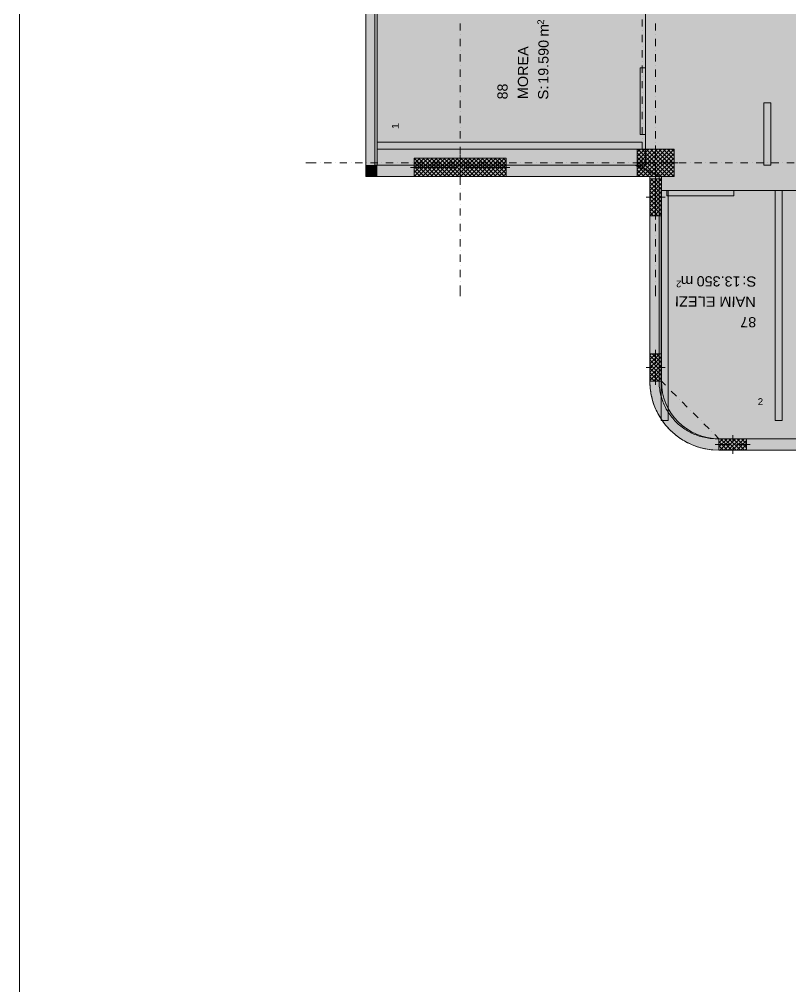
# Model space of a CAD drawing. Header units: centimetres. Extents: x -6805 to 4309, y -7338 to 617.
# Drawn here: x -6616 to -4938, y -3352 to -1247 of the extents above; entities that cross this region are included whole.
import ezdxf

# ---------------------------------------------------------------- set-up
doc = ezdxf.new("R2010")
doc.units = ezdxf.units.CM
for name, color, linetype, true_color in [('PDF_ - MESI I RRUGES', 7, 'Continuous', 0x7f7f7f), ('PDF_ - rruga_ndarjet anesore', 7, 'Continuous', 0x7f7f7f), ('PDF_065 Möbel Einrichtung', 7, 'Continuous', 0x7f7f7f), ('PDF_A - Akset', 7, 'Continuous', 0xfd4435), ('PDF_A - Pllaka Themel', 7, 'Continuous', 0x7f7f7f), ('PDF_A1 - Bodrumi -1', 7, 'Continuous', 0x7f7f7f)]:
    doc.layers.add(name, color=color, linetype=linetype, true_color=true_color)
for name, color, linetype in [('PDF_- GARAZHE', 7, 'Continuous'), ('PDF_A - Muret', 7, 'Continuous'), ('PDF_A - Shtyllat', 7, 'Continuous'), ('PDF_Geometry', 7, 'Continuous')]:
    doc.layers.add(name, color=color, linetype=linetype)
doc.styles.add('PDF Arial', font='')
doc.styles.get('PDF Arial').set_extended_font_data('Arial')

msp = doc.modelspace()

# ---------------------------------------------------------------- hatches: boundary and pattern name
at = {"layer": 'PDF_- GARAZHE', "true_color": 0x029e21, "transparency": 33554559}
msp.add_hatch(color=104, dxfattribs=at).paths.add_polyline_path([(-5217, -2048.2), (-5217, -1619.4), (-4964.6, -1619.4), (-4964.6, -2159.8), (-5105.4, -2159.8), (-5108.7, -2159.8), (-5112, -2159.6), (-5115.3, -2159.4), (-5118.6, -2159), (-5121.9, -2158.6), (-5125.1, -2158.1), (-5128.4, -2157.4), (-5131.6, -2156.7), (-5134.8, -2155.9), (-5138, -2154.9), (-5141.1, -2153.9), (-5144.3, -2152.8), (-5147.3, -2151.6), (-5150.4, -2150.3), (-5153.4, -2149), (-5156.4, -2147.5), (-5159.3, -2145.9), (-5162.1, -2144.3), (-5165, -2142.6), (-5167.7, -2140.8), (-5170.5, -2138.9), (-5173.1, -2136.9), (-5175.7, -2134.9), (-5178.3, -2132.8), (-5180.7, -2130.6), (-5183.1, -2128.3), (-5185.5, -2126), (-5187.7, -2123.5), (-5189.9, -2121.1), (-5192.1, -2118.5), (-5194.1, -2115.9), (-5196.1, -2113.3), (-5198, -2110.6), (-5199.8, -2107.8), (-5201.5, -2105), (-5203.1, -2102.1), (-5204.7, -2099.2), (-5206.2, -2096.2), (-5207.5, -2093.2), (-5208.8, -2090.2), (-5210, -2087.1), (-5211.1, -2084), (-5212.2, -2080.8), (-5213.1, -2077.6), (-5213.9, -2074.4), (-5214.6, -2071.2), (-5215.3, -2068), (-5215.8, -2064.7), (-5216.2, -2061.4), (-5216.6, -2058.1), (-5216.8, -2054.8), (-5217, -2051.5)])
at = {"layer": 'PDF_A - Muret', "transparency": 33554559}
for points in [[(-5244.2, -1674.4), (-5219.2, -1674.4), (-5219.2, -1594.3), (-5244.2, -1594.3), (-5244.2, -1589.4), (-5219.2, -1589.4), (-5219.2, -1974.7), (-5244.2, -1974.7), (-5244.2, -2034.7), (-5244.2, -2034.7)], [(-5244.2, -2034.7), (-5219.2, -2034.7), (-5219.1, -2038.2), (-5219, -2041.7), (-5218.7, -2045.2), (-5218.4, -2048.7), (-5217.9, -2052.2), (-5217.4, -2055.7), (-5216.8, -2059.1), (-5216, -2062.5), (-5215.2, -2065.9), (-5214.3, -2069.3), (-5213.3, -2072.7), (-5212.2, -2076), (-5210.9, -2079.3), (-5209.7, -2082.6), (-5208.3, -2085.8), (-5206.8, -2089), (-5205.2, -2092.1), (-5203.6, -2095.2), (-5201.8, -2098.3), (-5200, -2101.3), (-5198.1, -2104.2), (-5196.1, -2107.1), (-5194, -2109.9), (-5191.9, -2112.7), (-5189.7, -2115.4), (-5187.4, -2118.1), (-5185, -2120.6), (-5182.5, -2123.2), (-5180, -2125.6), (-5177.4, -2128), (-5174.8, -2130.3), (-5172.1, -2132.5), (-5169.3, -2134.7), (-5166.5, -2136.7), (-5163.6, -2138.7), (-5160.6, -2140.6), (-5157.6, -2142.5), (-5154.6, -2144.2), (-5151.5, -2145.9), (-5148.4, -2147.4), (-5145.2, -2148.9), (-5141.9, -2150.3), (-5138.7, -2151.6), (-5135.4, -2152.8), (-5132.1, -2153.9), (-5128.7, -2154.9), (-5125.3, -2155.8), (-5121.9, -2156.7), (-5118.5, -2157.4), (-5115, -2158), (-5111.6, -2158.6), (-5108.1, -2159), (-5104.6, -2159.4), (-5101.1, -2159.6), (-5097.6, -2159.8), (-5094.1, -2159.8), (-5094.1, -2184.8), (-5097.9, -2184.8), (-5101.8, -2184.6), (-5105.7, -2184.4), (-5109.5, -2184), (-5113.3, -2183.6), (-5117.2, -2183), (-5121, -2182.4), (-5124.8, -2181.7), (-5128.6, -2180.8), (-5132.3, -2179.9), (-5136, -2178.8), (-5139.7, -2177.7), (-5143.4, -2176.5), (-5147, -2175.2), (-5150.6, -2173.8), (-5154.2, -2172.3), (-5157.7, -2170.7), (-5161.2, -2169), (-5164.6, -2167.2), (-5168, -2165.4), (-5171.4, -2163.4), (-5174.6, -2161.4), (-5177.9, -2159.3), (-5181.1, -2157.1), (-5184.2, -2154.8), (-5187.2, -2152.4), (-5190.2, -2150), (-5193.2, -2147.5), (-5196.1, -2144.9), (-5198.9, -2142.2), (-5201.6, -2139.5), (-5204.2, -2136.7), (-5206.8, -2133.8), (-5209.4, -2130.9), (-5211.8, -2127.9), (-5214.2, -2124.8), (-5216.4, -2121.7), (-5218.6, -2118.5), (-5220.7, -2115.3), (-5222.8, -2112), (-5224.7, -2108.6), (-5226.6, -2105.3), (-5228.4, -2101.8), (-5230, -2098.3), (-5231.6, -2094.8), (-5233.1, -2091.3), (-5234.5, -2087.7), (-5235.9, -2084), (-5237.1, -2080.4), (-5238.2, -2076.7), (-5239.2, -2072.9), (-5240.2, -2069.2), (-5241, -2065.4), (-5241.8, -2061.6), (-5242.4, -2057.8), (-5243, -2054), (-5243.4, -2050.1), (-5243.8, -2046.3), (-5244, -2042.4), (-5244.2, -2038.6)], [(-5034, -2184.8), (-5034, -2159.8), (-3440.2, -2159.8), (-3440.2, -2184.9), (-3953.1, -2184.8), (-3953.1, -2159.8), (-4033.2, -2159.8), (-4033.2, -2184.8), (-4288.4, -2184.8), (-4288.4, -2159.8), (-4368.4, -2159.8), (-4368.4, -2184.8), (-4646.2, -2184.8), (-4646.2, -2159.8), (-4726.3, -2159.8), (-4726.3, -2184.8)]]:
    msp.add_hatch(color=256, dxfattribs=at).paths.add_polyline_path(points)
at = {"layer": 'PDF_A - Pllaka Themel', "true_color": 0xd5d5d5, "transparency": 33554559}
h = msp.add_hatch(color=254, dxfattribs=at)
h.paths.add_polyline_path([(-5581.9, -878.8), (-5581.9, -838.7), (-5657, -838.7), (-5657, -378.3), (-5642, -378.3), (-5642, 287.3), (-2884.7, 287.3), (-432.6, 287.3), (-419.8, 287.3), (978.3, 287.3), (978.3, -308.2), (1644.1, -308.2), (1644.1, -1142.4), (931, -1302.4), (1552.2, -1164.4), (1863.2, -2555.1), (1863.3, -2555.1), (2158.7, -3867.3), (2155.2, -3868), (2646.9, -6059.2), (2017.8, -6200.4), (2017.7, -6199.9), (-1597, -7011), (-1702.7, -6540.3), (-1846.3, -6572.5), (-1977, -6060.1), (-1982.5, -5964.4), (-1839, -5932.3), (-2055.7, -4966.3), (-2419.3, -4966.3), (-2929.7, -4966.3), (-2929.7, -2144.8), (-2909.7, -2144.8), (-2904.7, -1595.7), (-4731.2, -1619.4), (-4671.2, -1619.4), (-4671.2, -2159.8), (-5099, -2159.8), (-5102.5, -2159.8), (-5106, -2159.6), (-5109.5, -2159.4), (-5113, -2159), (-5116.5, -2158.6), (-5120, -2158), (-5123.4, -2157.4), (-5126.9, -2156.7), (-5130.3, -2155.8), (-5133.7, -2154.9), (-5137, -2153.9), (-5140.4, -2152.8), (-5143.6, -2151.6), (-5146.9, -2150.3), (-5150.1, -2148.9), (-5153.3, -2147.4), (-5156.4, -2145.9), (-5159.5, -2144.2), (-5162.6, -2142.5), (-5165.6, -2140.6), (-5168.5, -2138.7), (-5171.4, -2136.7), (-5174.3, -2134.7), (-5177, -2132.5), (-5179.7, -2130.3), (-5182.4, -2128), (-5185, -2125.6), (-5187.5, -2123.2), (-5189.9, -2120.6), (-5192.3, -2118.1), (-5194.6, -2115.4), (-5196.8, -2112.7), (-5199, -2109.9), (-5201.1, -2107.1), (-5203, -2104.2), (-5205, -2101.3), (-5206.8, -2098.3), (-5208.5, -2095.2), (-5210.2, -2092.1), (-5211.7, -2089), (-5213.2, -2085.8), (-5214.6, -2082.6), (-5215.9, -2079.3), (-5217.1, -2076), (-5218.2, -2072.7), (-5219.2, -2069.3), (-5220.2, -2065.9), (-5221, -2062.5), (-5221.7, -2059.1), (-5222.4, -2055.7), (-5222.9, -2052.2), (-5223.3, -2048.7), (-5223.7, -2045.2), (-5223.9, -2041.7), (-5224.1, -2038.2), (-5224.1, -2034.7), (-5224.1, -1589.4), (-5276.7, -1564.4), (-5842.1, -1564.4), (-5842.1, -878.8)])
h.paths.add_polyline_path([(-1884.8, -2746.4), (-1725.8, -2754.1), (-263.3, -2617.9), (-272, -2578.8), (-296.8, -2580.2), (-343.5, -2075.8), (-1348.1, -2129.8), (-1534.8, -2147.2), (-1533.4, -2162), (-1836.8, -2167.5), (-1836.8, -2147.5), (-1876.8, -2147.5), (-1876.8, -2187.5), (-1531.1, -2187), (-1493.3, -2681.2), (-1884.8, -2706.4)])
h.paths.add_polyline_path([(-452.6, -1589.4), (-91.9, -1583.4), (-92.3, -1174), (283, -1174), (283, -828.7), (-419.8, -828.7), (-427.6, -828.7), (-452.6, -828.7)])
h.paths.add_polyline_path([(413.2, -3713.8), (401.1, -3715.6), (389, -3717.6), (376.9, -3719.5), (364.9, -3721.6), (352.8, -3723.8), (340.8, -3726), (328.8, -3728.3), (316.8, -3730.7), (304.8, -3733.2)])
at = {"layer": 'PDF_A - Pllaka Themel', "true_color": 0xbfbfbf, "transparency": 33554559}
h = msp.add_hatch(color=9, dxfattribs=at)
h.paths.add_polyline_path([(-5637, -378.3), (-5637, -315.2), (-447.7, -308.2), (-447.7, -308.2), (963.5, -308.2), (963.5, -763.7), (936, -763.7), (936, -863.8), (963.5, -863.8), (964.8, -1337.1), (925.7, -1345.9), (892.3, -1353.4), (988.5, -1782.6), (1104.4, -2300.9), (1195, -2706.1), (1170.6, -2711.6), (1193.4, -2813), (1455.7, -3983.1), (1827.5, -5638), (1828.4, -5640.7), (1829.1, -5643.5), (1829.9, -5646.3), (1830.5, -5649.1), (1831, -5651.9), (1831.4, -5654.7), (1831.7, -5657.6), (1831.9, -5660.4), (1832, -5663.3), (1832, -5666.1), (1831.9, -5669), (1831.7, -5671.9), (1831.4, -5674.7), (1831, -5677.5), (1830.5, -5680.4), (1829.9, -5683.2), (1829.2, -5685.9), (1828.5, -5688.7), (1827.6, -5691.4), (1826.6, -5694.1), (1825.5, -5696.8), (1824.4, -5699.4), (1823.1, -5701.9), (1821.8, -5704.5), (1820.4, -5707), (1818.8, -5709.4), (1817.3, -5711.8), (1815.6, -5714.1), (1813.8, -5716.3), (1812, -5718.5), (1810.1, -5720.7), (1808.1, -5722.7), (1806, -5724.7), (1803.9, -5726.6), (1801.7, -5728.5), (1799.5, -5730.2), (1797.2, -5731.9), (1794.8, -5733.5), (1792.4, -5735.1), (1789.9, -5736.5), (1787.4, -5737.8), (1784.8, -5739.1), (1782.2, -5740.3), (1779.5, -5741.3), (1776.8, -5742.3), (-1865.8, -6559.8), (-1972, -6060.1), (1187.4, -5351.2), (1189.5, -5350.7), (1191.6, -5350.1), (1193.7, -5349.4), (1195.7, -5348.6), (1197.7, -5347.8), (1199.7, -5346.8), (1201.6, -5345.8), (1203.5, -5344.6), (1205.3, -5343.4), (1207.1, -5342.2), (1208.8, -5340.8), (1210.4, -5339.3), (1212, -5337.8), (1213.5, -5336.3), (1214.9, -5334.6), (1216.3, -5332.9), (1217.6, -5331.2), (1218.8, -5329.3), (1219.9, -5327.5), (1221, -5325.5), (1221.9, -5323.6), (1222.8, -5321.6), (1223.5, -5319.5), (1224.2, -5317.5), (1224.8, -5315.4), (1225.3, -5313.2), (1225.7, -5311.1), (1226, -5308.9), (1226.2, -5306.8), (1226.3, -5304.6), (1226.4, -5302.4), (1226.3, -5300.2), (1226.1, -5298), (1225.8, -5295.9), (1225.5, -5293.7), (1225, -5291.6), (967.7, -4148), (967.2, -4145.8), (966.5, -4143.7), (965.8, -4141.6), (964.9, -4139.5), (964, -4137.5), (963, -4135.5), (961.9, -4133.5), (960.7, -4131.7), (959.4, -4129.8), (958, -4128), (956.6, -4126.3), (955.1, -4124.7), (953.5, -4123.1), (951.9, -4121.6), (950.1, -4120.2), (948.4, -4118.8), (946.5, -4117.6), (944.6, -4116.4), (942.7, -4115.3), (940.7, -4114.2), (938.7, -4113.3), (936.6, -4112.5), (934.5, -4111.7), (932.3, -4111.1), (930.2, -4110.5), (928, -4110.1), (925.8, -4109.7), (923.6, -4109.5), (921.3, -4109.3), (919.1, -4109.3), (916.9, -4109.3), (914.6, -4109.5), (912.4, -4109.7), (910.2, -4110.1), (908, -4110.5), (526.4, -4196.1), (467.8, -4209.3), (455.6, -4213.1), (443.4, -4217), (431.2, -4221), (419.1, -4225.1), (406.9, -4229.3), (394.9, -4233.6), (382.8, -4238), (370.8, -4242.5), (358.8, -4247.1), (346.9, -4251.7), (335, -4256.5), (323.1, -4261.4), (311.3, -4266.3), (299.5, -4271.3), (287.8, -4276.4), (276.1, -4281.7), (264.4, -4287), (252.8, -4292.3), (241.2, -4297.8), (229.6, -4303.4), (218.1, -4309.1), (206.7, -4314.8), (195.3, -4320.7), (183.9, -4326.6), (172.6, -4332.6), (161.3, -4338.7), (150.1, -4344.9), (138.9, -4351.2), (127.8, -4357.5), (116.7, -4364), (105.7, -4370.5), (94.7, -4377.1), (83.8, -4383.8), (72.9, -4390.6), (62.1, -4397.5), (51.3, -4404.4), (40.6, -4411.4), (29.9, -4418.6), (19.3, -4425.8), (8.8, -4433), (-1.7, -4440.4), (-13.4, -4447.8), (-25.2, -4455.1), (-37, -4462.3), (-48.8, -4469.4), (-60.7, -4476.4), (-72.7, -4483.4), (-84.7, -4490.2), (-96.7, -4497), (-108.8, -4503.7), (-121, -4510.3), (-133.1, -4516.8), (-145.4, -4523.3), (-157.7, -4529.6), (-170, -4535.9), (-182.3, -4542.1), (-194.8, -4548.2), (-207.2, -4554.2), (-219.7, -4560.1), (-232.3, -4565.9), (-244.8, -4571.6), (-257.5, -4577.3), (-270.1, -4582.8), (-282.8, -4588.3), (-295.6, -4593.6), (-308.3, -4598.9), (-321.1, -4604.1), (-334, -4609.2), (-346.9, -4614.2), (-359.8, -4619.1), (-372.8, -4623.9), (-385.7, -4628.7), (-398.8, -4633.3), (-411.8, -4637.9), (-424.9, -4642.3), (-438, -4646.7), (-451.2, -4650.9), (-464.4, -4655.1), (-477.6, -4659.2), (-490.8, -4663.2), (-2040.8, -5011), (-2050.8, -4966.3), (-2414.3, -4966.3), (-2414.3, -4749.4), (-2414.6, -2387.8), (-2414.6, -2276.5), (-2415.1, -2272.8), (-2415.6, -2269.1), (-2416.3, -2265.4), (-2417.1, -2261.8), (-2417.9, -2258.1), (-2418.9, -2254.5), (-2419.9, -2251), (-2421.1, -2247.4), (-2422.3, -2243.9), (-2423.6, -2240.4), (-2425.1, -2236.9), (-2426.6, -2233.5), (-2428.2, -2230.2), (-2429.8, -2226.8), (-2431.6, -2223.5), (-2433.4, -2220.3), (-2435.4, -2217.1), (-2437.4, -2214), (-2439.5, -2210.9), (-2441.7, -2207.8), (-2443.9, -2204.9), (-2446.3, -2202), (-2448.7, -2199.1), (-2451.1, -2196.3), (-2453.7, -2193.6), (-2456.3, -2190.9), (-2459, -2188.3), (-2461.7, -2185.8), (-2464.6, -2183.4), (-2467.4, -2181), (-2470.4, -2178.7), (-2473.4, -2176.5), (-2476.4, -2174.4), (-2479.6, -2172.3), (-2482.7, -2170.3), (-2485.9, -2168.4), (-2489.2, -2166.6), (-2492.5, -2164.9), (-2495.8, -2163.2), (-2499.2, -2161.7), (-2502.7, -2160.2), (-2506.1, -2158.9), (-2509.6, -2157.6), (-2513.2, -2156.4), (-2904.7, -2164.8), (-2899.7, -1589.4), (-2414.3, -1589.4), (-2414.3, -828.7), (-4726.3, -828.7), (-4726.3, -1619.4), (-5219.2, -1619.3), (-5219.2, -2036.1), (-5219.2, -2034.7), (-5219.2, -1589.4), (-5271.7, -1564.4), (-5253.4, -1564.4), (-5253.4, -878.8), (-5577, -878.8), (-5577, -838.7), (-5652, -838.7), (-5652, -378.3)])
h.paths.add_polyline_path([(-1883.9, -1589.4), (-1863.8, -1589.4), (-1863.8, -1634.4), (-1863.9, -1634.4), (-1863.9, -2147.2), (-1836.5, -2147.5), (-1871.9, -2147.5), (-1871.9, -2187.5), (-1831.8, -2187.4), (-1831.8, -2147.5), (-1529.5, -2150.6), (-1526.5, -2182.5), (-1488.4, -2681.2), (-1718.5, -2706.4), (-1879.8, -2706.4), (-1879.8, -2746.4), (-1720.8, -2754.1), (-221.3, -2598.2), (-135.8, -2979.1), (-1425.4, -3268.5), (-1880.4, -3268.5), (-1873.5, -4356.8), (-1873.8, -4358.9), (-1873.9, -4361.1), (-1873.9, -4363.2), (-1873.9, -4365.3), (-1873.7, -4367.5), (-1873.5, -4369.6), (-1873.1, -4371.7), (-1872.7, -4373.8), (-1872.1, -4375.8), (-1871.5, -4377.9), (-1870.8, -4379.9), (-1869.9, -4381.8), (-1869, -4383.8), (-1868.1, -4385.7), (-1867, -4387.5), (-1865.8, -4389.3), (-1864.6, -4391), (-1863.3, -4392.7), (-1861.9, -4394.3), (-1860.4, -4395.9), (-1858.9, -4397.4), (-1857.3, -4398.8), (-1855.6, -4400.1), (-1853.9, -4401.4), (-1852.1, -4402.5), (-1850.3, -4403.6), (-1848.4, -4404.6), (-1846.5, -4405.6), (-1844.5, -4406.4), (-1842.5, -4407.1), (-1840.5, -4407.8), (-1838.4, -4408.4), (-1836.3, -4408.8), (-1834.2, -4409.2), (-1832.1, -4409.5), (-1830, -4409.6), (-1827.9, -4409.7), (-1825.7, -4409.7), (-1823.6, -4409.6), (-1821.5, -4409.4), (-1819.4, -4409.1), (-657.9, -4148.4), (-657.8, -4149), (-640.9, -4142.1), (-624, -4135.1), (-607.1, -4128.1), (-590.3, -4120.9), (-573.5, -4113.7), (-556.8, -4106.4), (-540.1, -4099), (-523.4, -4091.5), (-506.8, -4083.9), (-490.2, -4076.2), (-473.7, -4068.5), (-457.2, -4060.6), (-440.7, -4052.7), (-424.3, -4044.6), (-407.9, -4036.5), (-391.6, -4028.3), (-375.3, -4020), (-359.1, -4011.7), (-342.9, -4003.2), (-326.7, -3994.7), (-310.6, -3986), (-294.5, -3977.3), (-278.5, -3968.5), (-262.6, -3959.6), (-246.7, -3950.7), (-230.8, -3941.6), (-215, -3932.5), (-199.2, -3923.3), (-183.5, -3913.9), (-171.8, -3907.7), (-160, -3901.5), (-148.2, -3895.4), (-136.4, -3889.4), (-124.5, -3883.4), (-112.6, -3877.6), (-100.6, -3871.8), (-88.6, -3866.2), (-76.6, -3860.6), (-64.5, -3855.1), (-52.3, -3849.7), (-40.2, -3844.4), (-28, -3839.2), (-15.7, -3834), (-3.5, -3829), (8.9, -3824), (21.2, -3819.1), (33.6, -3814.4), (46, -3809.7), (58.5, -3805.1), (71, -3800.6), (83.5, -3796.1), (96, -3791.8), (108.6, -3787.6), (121.2, -3783.4), (133.9, -3779.4), (146.5, -3775.4), (159.2, -3771.5), (172, -3767.8), (184.7, -3764.1), (197.5, -3760.5), (210.3, -3757), (223.1, -3753.6), (236, -3750.3), (248.9, -3747.1), (261.8, -3743.9), (274.7, -3740.9), (287.6, -3738), (300.6, -3735.1), (313.6, -3732.4), (326.6, -3729.7), (339.6, -3727.2), (352.7, -3724.7), (365.8, -3722.3), (378.8, -3720.1), (391.9, -3717.9), (405, -3715.8), (418.2, -3713.8), (787.3, -3631), (789.4, -3630.5), (791.5, -3629.8), (793.5, -3629.1), (795.6, -3628.3), (797.6, -3627.5), (799.5, -3626.5), (801.4, -3625.4), (803.3, -3624.3), (805.1, -3623.1), (806.9, -3621.8), (808.6, -3620.4), (810.2, -3619), (811.8, -3617.5), (813.3, -3615.9), (814.7, -3614.2), (816.1, -3612.5), (817.4, -3610.8), (818.6, -3609), (819.7, -3607.1), (820.7, -3605.2), (821.7, -3603.2), (822.6, -3601.2), (823.4, -3599.2), (824.1, -3597.1), (824.7, -3595), (825.2, -3592.9), (825.6, -3590.8), (825.9, -3588.6), (826.2, -3586.4), (826.3, -3584.3), (826.3, -3582.1), (826.3, -3579.9), (826.1, -3577.7), (825.9, -3575.5), (825.6, -3573.4), (825.1, -3571.2), (681.4, -2927.9), (734.4, -2916), (711.6, -2814.6), (658.7, -2826.4), (288, -1174), (288, -828.7), (-447.7, -828.7), (-1883.9, -828.7)])

# ---------------------------------------------------------------- linework, layer by layer
at = {"layer": 'PDF_ - MESI I RRUGES', "lineweight": 0}
for points in [[(-4996.5, -1564.4), (-4996.5, -1429.1)], [(-4996.5, -1429.1), (-4981.5, -1429.1)], [(-4981.5, -1429.1), (-4981.5, -1564.4)], [(-4981.5, -1564.4), (-4996.5, -1564.4)]]:
    msp.add_lwpolyline(points, dxfattribs=at)
at = {"layer": 'PDF_ - MESI I RRUGES', "color": 7, "true_color": 0xffffff, "transparency": 33554559}
msp.add_solid([(-4996.5, -1564.4), (-4996.5, -1429.1), (-4981.5, -1564.4), (-4981.5, -1429.1)], dxfattribs=at)
at = {"layer": 'PDF_ - rruga_ndarjet anesore', "lineweight": 0}
for points in [[(-5265.4, -1498), (-5265.4, -1352.8)], [(-5265.4, -1352.8), (-5253.4, -1352.8)], [(-5253.4, -1352.8), (-5253.4, -1498)], [(-5253.4, -1498), (-5265.4, -1498)], [(-5207.2, -1631.4), (-5207.2, -1619.3)], [(-5207.2, -1619.3), (-5061.6, -1619.4)], [(-5061.6, -1619.4), (-5061.6, -1631.4)], [(-5061.6, -1631.4), (-5207.2, -1631.4)]]:
    msp.add_lwpolyline(points, dxfattribs=at)
at = {"layer": 'PDF_ - rruga_ndarjet anesore', "color": 7, "true_color": 0xffffff, "transparency": 33554559}
for points in [[(-5253.4, -1352.8), (-5253.4, -1498), (-5265.4, -1352.8), (-5265.4, -1498)], [(-5207.2, -1631.4), (-5207.2, -1619.3), (-5061.6, -1631.4), (-5061.6, -1619.4)]]:
    msp.add_solid(points, dxfattribs=at)
at = {"layer": 'PDF_- GARAZHE', "color": 104, "true_color": 0x029e21, "transparency": 33554559}
for points in [[(-5260.7, -1226.3), (-5260.7, -1563.8), (-5842.1, -1226.3), (-5842.1, -1563.8)], [(-4966.8, -1619.4), (-4666.2, -1619.4), (-4966.8, -2159.8), (-4666.2, -2159.8)]]:
    msp.add_solid(points, dxfattribs=at)
at = {"layer": 'PDF_065 Möbel Einrichtung', "lineweight": 0}
for points in [[(-5837.2, -1529.6), (-5837.2, -1514.6)], [(-5837.2, -1514.6), (-5260.7, -1514.6)], [(-5260.7, -1514.6), (-5260.7, -1529.6)], [(-5260.7, -1529.6), (-5837.2, -1529.6)], [(-5219.5, -2119.8), (-5219.5, -1619.4)], [(-5219.5, -1619.4), (-5204.5, -1619.4)], [(-5204.5, -1619.4), (-5204.5, -2119.8)], [(-4971.8, -2119.8), (-4971.8, -1619.4)], [(-4971.8, -1619.4), (-4956.8, -1619.4)], [(-4956.8, -1619.4), (-4956.8, -2119.8)], [(-5204.5, -2119.8), (-5219.5, -2119.8)], [(-4956.8, -2119.8), (-4971.8, -2119.8)]]:
    msp.add_lwpolyline(points, dxfattribs=at)
at = {"layer": 'PDF_065 Möbel Einrichtung', "color": 7, "true_color": 0xffffff, "transparency": 33554559}
for points in [[(-5837.2, -1529.6), (-5837.2, -1514.6), (-5260.7, -1529.6), (-5260.7, -1514.6)], [(-5204.5, -2119.8), (-5219.5, -2119.8), (-5204.5, -1619.4), (-5219.5, -1619.4)], [(-4956.8, -2119.8), (-4971.8, -2119.8), (-4956.8, -1619.4), (-4971.8, -1619.4)]]:
    msp.add_solid(points, dxfattribs=at)
at = {"layer": 'PDF_A - Akset', "lineweight": 0}
for points in [[(-5657, -1255.9), (-5657, -1271.7)], [(-5231.7, -1255.9), (-5231.7, -1271.7)], [(-5657, -1280.6), (-5657, -1280.6)], [(-5231.7, -1280.6), (-5231.7, -1280.6)], [(-5657, -1289.4), (-5657, -1305.3)], [(-5231.7, -1289.4), (-5231.7, -1305.3)], [(-5657, -1314.1), (-5657, -1314.1)], [(-5657, -1322.9), (-5657, -1338.8)], [(-5231.7, -1314.1), (-5231.7, -1314.1)], [(-5231.7, -1322.9), (-5231.7, -1338.8)], [(-5657, -1347.6), (-5657, -1347.6)], [(-5657, -1356.5), (-5657, -1372.4)], [(-5231.7, -1347.6), (-5231.7, -1347.6)], [(-5231.7, -1356.5), (-5231.7, -1372.4)], [(-5657, -1381.2), (-5657, -1381.2)], [(-5231.7, -1381.2), (-5231.7, -1381.2)], [(-5657, -1390), (-5657, -1405.9)], [(-5231.7, -1390), (-5231.7, -1405.9)], [(-5657, -1414.7), (-5657, -1414.7)], [(-5657, -1423.6), (-5657, -1439.4)], [(-5231.7, -1414.7), (-5231.7, -1414.7)], [(-5231.7, -1423.6), (-5231.7, -1439.4)], [(-5657, -1448.3), (-5657, -1448.3)], [(-5231.7, -1448.3), (-5231.7, -1448.3)], [(-5657, -1457.1), (-5657, -1473)], [(-5231.7, -1457.1), (-5231.7, -1473)], [(-5657, -1481.8), (-5657, -1481.8)], [(-5657, -1490.6), (-5657, -1506.5)], [(-5231.7, -1481.8), (-5231.7, -1481.8)], [(-5231.7, -1490.6), (-5231.7, -1506.5)], [(-5657, -1515.4), (-5657, -1515.4)], [(-5231.7, -1515.4), (-5231.7, -1515.4)], [(-5657, -1524.2), (-5657, -1540.1)], [(-5231.7, -1524.2), (-5231.7, -1540.1)], [(-5657, -1548.9), (-5657, -1548.9)], [(-5657, -1557.7), (-5657, -1573.6)], [(-5231.7, -1548.9), (-5231.7, -1548.9)], [(-5231.7, -1557.7), (-5231.7, -1573.6)], [(-5970.1, -1559.3), (-5992.3, -1559.3)], [(-5961.3, -1559.3), (-5961.3, -1559.3)], [(-5936.6, -1559.3), (-5952.5, -1559.3)], [(-5927.7, -1559.3), (-5927.7, -1559.3)], [(-5903, -1559.3), (-5918.9, -1559.3)], [(-5894.2, -1559.3), (-5894.2, -1559.3)], [(-5869.5, -1559.3), (-5885.4, -1559.3)], [(-5860.7, -1559.3), (-5860.7, -1559.3)], [(-5835.9, -1559.3), (-5851.8, -1559.3)], [(-5827.1, -1559.3), (-5827.1, -1559.3)], [(-5802.4, -1559.3), (-5818.3, -1559.3)], [(-5793.6, -1559.3), (-5793.6, -1559.3)], [(-5768.9, -1559.3), (-5784.8, -1559.3)], [(-5760, -1559.3), (-5760, -1559.3)], [(-5735.3, -1559.3), (-5751.2, -1559.3)], [(-5726.5, -1559.3), (-5726.5, -1559.3)], [(-5701.8, -1559.3), (-5717.7, -1559.3)], [(-5693, -1559.3), (-5693, -1559.3)], [(-5668.2, -1559.3), (-5684.1, -1559.3)], [(-5659.4, -1559.3), (-5659.4, -1559.3)], [(-5634.7, -1559.3), (-5650.6, -1559.3)], [(-5625.9, -1559.3), (-5625.9, -1559.3)], [(-5601.2, -1559.3), (-5617, -1559.3)], [(-5592.3, -1559.3), (-5592.3, -1559.3)], [(-5567.6, -1559.3), (-5583.5, -1559.3)], [(-5558.8, -1559.3), (-5558.8, -1559.3)], [(-5534.1, -1559.3), (-5550, -1559.3)], [(-5525.2, -1559.3), (-5525.2, -1559.3)], [(-5500.5, -1559.3), (-5516.4, -1559.3)], [(-5491.7, -1559.3), (-5491.7, -1559.3)], [(-5467, -1559.3), (-5482.9, -1559.3)], [(-5458.2, -1559.3), (-5458.2, -1559.3)], [(-5433.4, -1559.3), (-5449.3, -1559.3)], [(-5424.6, -1559.3), (-5424.6, -1559.3)], [(-5399.9, -1559.3), (-5415.8, -1559.3)], [(-5391.1, -1559.3), (-5391.1, -1559.3)], [(-5366.4, -1559.3), (-5382.2, -1559.3)], [(-5357.5, -1559.3), (-5357.5, -1559.3)], [(-5332.8, -1559.3), (-5348.7, -1559.3)], [(-5324, -1559.3), (-5324, -1559.3)], [(-5299.3, -1559.3), (-5315.2, -1559.3)], [(-5290.4, -1559.3), (-5290.4, -1559.3)], [(-5265.7, -1559.3), (-5281.6, -1559.3)], [(-5256.9, -1559.3), (-5256.9, -1559.3)], [(-5232.2, -1559.3), (-5248.1, -1559.3)], [(-5223.4, -1559.3), (-5223.4, -1559.3)], [(-5198.6, -1559.3), (-5214.5, -1559.3)], [(-5189.8, -1559.3), (-5189.8, -1559.3)], [(-5165.1, -1559.3), (-5181, -1559.3)], [(-5156.3, -1559.3), (-5156.3, -1559.3)], [(-5131.6, -1559.3), (-5147.5, -1559.3)], [(-5122.7, -1559.3), (-5122.7, -1559.3)], [(-5098, -1559.3), (-5113.9, -1559.3)], [(-5089.2, -1559.3), (-5089.2, -1559.3)], [(-5064.5, -1559.3), (-5080.4, -1559.3)], [(-5055.7, -1559.3), (-5055.7, -1559.3)], [(-5030.9, -1559.3), (-5046.8, -1559.3)], [(-5022.1, -1559.3), (-5022.1, -1559.3)], [(-4997.4, -1559.3), (-5013.3, -1559.3)], [(-4988.6, -1559.3), (-4988.6, -1559.3)], [(-4963.9, -1559.3), (-4979.7, -1559.3)], [(-4955, -1559.3), (-4955, -1559.3)], [(-4930.3, -1559.3), (-4946.2, -1559.3)], [(-5657, -1582.4), (-5657, -1582.4)], [(-5657, -1591.3), (-5657, -1607.2)], [(-5231.7, -1582.4), (-5231.7, -1582.4)], [(-5231.7, -1591.3), (-5231.7, -1607.2)], [(-5657, -1616), (-5657, -1616)], [(-5231.7, -1616), (-5231.7, -1616)], [(-5657, -1624.8), (-5657, -1640.7)], [(-5231.7, -1624.8), (-5231.7, -1640.7)], [(-5657, -1649.5), (-5657, -1649.5)], [(-5657, -1658.4), (-5657, -1674.2)], [(-5231.7, -1649.5), (-5231.7, -1649.5)], [(-5231.7, -1658.4), (-5231.7, -1674.2)], [(-5657, -1683.1), (-5657, -1683.1)], [(-5231.7, -1683.1), (-5231.7, -1683.1)], [(-5657, -1691.9), (-5657, -1707.8)], [(-5231.7, -1691.9), (-5231.7, -1707.8)], [(-5657, -1716.6), (-5657, -1716.6)], [(-5657, -1725.4), (-5657, -1741.3)], [(-5231.7, -1716.6), (-5231.7, -1716.6)], [(-5231.7, -1725.4), (-5231.7, -1741.3)], [(-5657, -1750.2), (-5657, -1750.2)], [(-5657, -1759), (-5657, -1774.9)], [(-5231.7, -1750.2), (-5231.7, -1750.2)], [(-5231.7, -1759), (-5231.7, -1774.9)], [(-5657, -1783.7), (-5657, -1783.7)], [(-5231.7, -1783.7), (-5231.7, -1783.7)], [(-5657, -1792.5), (-5657, -1808.4)], [(-5231.7, -1792.5), (-5231.7, -1808.4)], [(-5657, -1817.2), (-5657, -1817.2)], [(-5657, -1826.1), (-5657, -1849.6)], [(-5231.7, -1817.2), (-5231.7, -1817.2)], [(-5231.7, -1826.1), (-5231.7, -1849.6)]]:
    msp.add_lwpolyline(points, dxfattribs=at)
at = {"layer": 'PDF_A - Akset', "color": 21, "lineweight": 0, "true_color": 0xff9955}
for points in [[(-5260.7, -1247.2), (-5260.7, -1263)], [(-5260.7, -1271.9), (-5260.7, -1271.9)], [(-5260.7, -1280.7), (-5260.7, -1296.6)], [(-5260.7, -1305.4), (-5260.7, -1305.4)], [(-5260.7, -1314.2), (-5260.7, -1330.1)], [(-5260.7, -1339), (-5260.7, -1339)], [(-5260.7, -1347.8), (-5260.7, -1363.7)], [(-5260.7, -1372.5), (-5260.7, -1372.5)], [(-5260.7, -1381.3), (-5260.7, -1397.2)], [(-5260.7, -1406), (-5260.7, -1406)], [(-5260.7, -1414.9), (-5260.7, -1430.8)], [(-5260.7, -1439.6), (-5260.7, -1439.6)], [(-5260.7, -1448.4), (-5260.7, -1464.3)], [(-5260.7, -1473.1), (-5260.7, -1473.1)], [(-5260.7, -1482), (-5260.7, -1497.8)], [(-5260.7, -1506.7), (-5260.7, -1506.7)], [(-5260.7, -1515.5), (-5260.7, -1531.4)], [(-5260.7, -1540.2), (-5260.7, -1540.2)], [(-5260.7, -1549), (-5260.7, -1564.4)], [(-5260.7, -1564.4), (-5271.7, -1564.4)], [(-5271.7, -1564.4), (-5253.4, -1573.1)], [(-5245.4, -1576.9), (-5245.4, -1576.9)], [(-5237.5, -1580.7), (-5219.2, -1589.4)], [(-5219.2, -1589.4), (-5219.2, -1602)], [(-5219.2, -1610.8), (-5219.2, -1610.8)], [(-5219.2, -1619.6), (-5219.2, -1635.5)], [(-5219.2, -1644.3), (-5219.2, -1644.3)], [(-5219.2, -1653.2), (-5219.2, -1669)], [(-5219.2, -1677.9), (-5219.2, -1677.9)], [(-5219.2, -1686.7), (-5219.2, -1702.6)], [(-5219.2, -1711.4), (-5219.2, -1711.4)], [(-5219.2, -1720.2), (-5219.2, -1736.1)], [(-5219.2, -1745), (-5219.2, -1745)], [(-5219.2, -1753.8), (-5219.2, -1769.7)], [(-5219.2, -1778.5), (-5219.2, -1778.5)], [(-5219.2, -1787.3), (-5219.2, -1803.2)], [(-5219.2, -1812), (-5219.2, -1812)], [(-5219.2, -1820.9), (-5219.2, -1836.7)], [(-5219.2, -1845.6), (-5219.2, -1845.6)], [(-5219.2, -1854.4), (-5219.2, -1870.3)], [(-5219.2, -1879.1), (-5219.2, -1879.1)], [(-5219.2, -1888), (-5219.2, -1903.8)], [(-5219.2, -1912.7), (-5219.2, -1912.7)], [(-5219.2, -1921.5), (-5219.2, -1937.4)], [(-5219.2, -1946.2), (-5219.2, -1946.2)], [(-5219.2, -1955), (-5219.2, -1970.9)], [(-5219.2, -1979.8), (-5219.2, -1979.8)], [(-5219.2, -1988.6), (-5219.2, -2004.5)], [(-5219.2, -2013.3), (-5219.2, -2013.3)], [(-5219.2, -2022.1), (-5219.2, -2034.7)], [(-5219.2, -2034.7), (-5210.3, -2043.6)], [(-5204.1, -2049.8), (-5204.1, -2049.8)], [(-5197.8, -2056.1), (-5186.6, -2067.3)], [(-5180.3, -2073.5), (-5180.3, -2073.5)], [(-5174.1, -2079.8), (-5162.9, -2091)], [(-5156.6, -2097.3), (-5156.6, -2097.3)], [(-5150.4, -2103.5), (-5139.1, -2114.7)], [(-5132.9, -2121), (-5132.9, -2121)], [(-5126.7, -2127.2), (-5115.4, -2138.4)], [(-5109.2, -2144.7), (-5109.2, -2144.7)], [(-5102.9, -2150.9), (-5094.1, -2159.8)], [(-5094.1, -2159.8), (-5073.4, -2159.8)], [(-5064.6, -2159.8), (-5064.6, -2159.8)], [(-5055.8, -2159.8), (-5039.9, -2159.8)], [(-5031.1, -2159.8), (-5031.1, -2159.8)], [(-5022.2, -2159.8), (-5006.4, -2159.8)], [(-4997.5, -2159.8), (-4997.5, -2159.8)], [(-4988.7, -2159.8), (-4972.8, -2159.8)], [(-4964, -2159.8), (-4964, -2159.8)], [(-4955.2, -2159.8), (-4939.3, -2159.8)]]:
    msp.add_lwpolyline(points, dxfattribs=at)
at = {"layer": 'PDF_A - Muret', "lineweight": 0}
for points in [[(-5862.2, -568.5), (-5862.2, -1589.4)], [(-5837.2, -1564.4), (-5837.2, -878.8)], [(-5757.1, -1564.4), (-5837.2, -1564.4)], [(-5271.7, -1564.4), (-5556.9, -1564.4)], [(-5862.2, -1589.4), (-5837.2, -1589.4)], [(-5837.2, -1589.4), (-5757.1, -1589.4)], [(-5556.9, -1589.4), (-5271.7, -1589.4)], [(-5244.2, -1589.4), (-5244.2, -1594.3)], [(-5219.2, -1974.7), (-5219.2, -1589.4)], [(-5244.2, -1674.4), (-5244.2, -2034.7)], [(-3440.2, -2159.8), (-5034, -2159.8)], [(-5034, -2184.8), (-4726.3, -2184.8)]]:
    msp.add_lwpolyline(points, dxfattribs=at)
for points in [[(-5094.1, -2184.8), (-5177, -2184.8), (-5244.2, -2117.6), (-5244.2, -2034.7), (-5244.2, -2034.7), (-5244.2, -2034.7), (-5244.2, -2034.7)], [(-5094.1, -2159.8), (-5163.2, -2159.8), (-5219.2, -2103.8), (-5219.2, -2034.7), (-5219.2, -2034.7), (-5219.2, -2034.7), (-5219.2, -2034.7)]]:
    msp.add_open_spline(points, degree=3, knots=[0, 0, 0, 0, 1, 1, 1, 2, 2, 2, 2], dxfattribs=at)
at = {"layer": 'PDF_A - Muret', "transparency": 33554559}
for points in [[(-5837.2, -1564.4), (-5862.2, -1564.4), (-5837.2, -568.5), (-5862.2, -568.5)], [(-5837.2, -1564.4), (-5837.2, -1589.4), (-5862.2, -1589.4)], [(-5862.2, -1564.4), (-5837.2, -1564.4), (-5862.2, -1589.4)], [(-5757.1, -1564.4), (-5757.1, -1589.4), (-5837.2, -1564.4), (-5837.2, -1589.4)], [(-5556.9, -1564.4), (-5271.7, -1564.4), (-5556.9, -1589.4), (-5271.7, -1589.4)]]:
    msp.add_solid(points, dxfattribs=at)
at = {"layer": 'PDF_A - Pllaka Themel', "lineweight": 0}
for points in [[(-5842.1, -1564.4), (-5842.1, -878.8)], [(-5253.4, -1564.4), (-5253.4, -878.8)], [(-5276.7, -1564.4), (-5842.1, -1564.4)], [(-5224.1, -1589.4), (-5276.7, -1564.4)], [(-5219.2, -1589.4), (-5271.7, -1564.4)], [(-5271.7, -1564.4), (-5253.4, -1564.4)], [(-5224.1, -2034.7), (-5224.1, -1589.4)], [(-5219.2, -2034.7), (-5219.2, -1589.4)], [(-4726.3, -1619.4), (-5219.2, -1619.3)], [(-5219.2, -1619.3), (-5219.2, -2036.1)], [(-5224.1, -2038.2), (-5224.1, -2034.7)], [(-5223.9, -2041.7), (-5224.1, -2038.2)], [(-5223.7, -2045.2), (-5223.9, -2041.7)], [(-5219.2, -2036.1), (-5219.2, -2034.7)], [(-5223.3, -2048.7), (-5223.7, -2045.2)], [(-5222.9, -2052.2), (-5223.3, -2048.7)], [(-5222.4, -2055.7), (-5222.9, -2052.2)], [(-5221.7, -2059.1), (-5222.4, -2055.7)], [(-5221, -2062.5), (-5221.7, -2059.1)], [(-5220.2, -2065.9), (-5221, -2062.5)], [(-5219.2, -2069.3), (-5220.2, -2065.9)], [(-5218.2, -2072.7), (-5219.2, -2069.3)], [(-5217.1, -2076), (-5218.2, -2072.7)], [(-5215.9, -2079.3), (-5217.1, -2076)], [(-5214.6, -2082.6), (-5215.9, -2079.3)], [(-5213.2, -2085.8), (-5214.6, -2082.6)], [(-5211.7, -2089), (-5213.2, -2085.8)], [(-5210.2, -2092.1), (-5211.7, -2089)], [(-5208.5, -2095.2), (-5210.2, -2092.1)], [(-5206.8, -2098.3), (-5208.5, -2095.2)], [(-5205, -2101.3), (-5206.8, -2098.3)], [(-5203, -2104.2), (-5205, -2101.3)], [(-5201.1, -2107.1), (-5203, -2104.2)], [(-5199, -2109.9), (-5201.1, -2107.1)], [(-5196.8, -2112.7), (-5199, -2109.9)], [(-5194.6, -2115.4), (-5196.8, -2112.7)], [(-5192.3, -2118.1), (-5194.6, -2115.4)], [(-5189.9, -2120.6), (-5192.3, -2118.1)], [(-5187.5, -2123.2), (-5189.9, -2120.6)], [(-5185, -2125.6), (-5187.5, -2123.2)], [(-5182.4, -2128), (-5185, -2125.6)], [(-5179.7, -2130.3), (-5182.4, -2128)], [(-5177, -2132.5), (-5179.7, -2130.3)], [(-5174.3, -2134.7), (-5177, -2132.5)], [(-5171.4, -2136.7), (-5174.3, -2134.7)], [(-5168.5, -2138.7), (-5171.4, -2136.7)], [(-5165.6, -2140.6), (-5168.5, -2138.7)], [(-5162.6, -2142.5), (-5165.6, -2140.6)], [(-5159.5, -2144.2), (-5162.6, -2142.5)], [(-5156.4, -2145.9), (-5159.5, -2144.2)], [(-5153.3, -2147.4), (-5156.4, -2145.9)], [(-5150.1, -2148.9), (-5153.3, -2147.4)], [(-5146.9, -2150.3), (-5150.1, -2148.9)], [(-5143.6, -2151.6), (-5146.9, -2150.3)], [(-5140.4, -2152.8), (-5143.6, -2151.6)], [(-5137, -2153.9), (-5140.4, -2152.8)], [(-5133.7, -2154.9), (-5137, -2153.9)], [(-5130.3, -2155.8), (-5133.7, -2154.9)], [(-5126.9, -2156.7), (-5130.3, -2155.8)], [(-5123.4, -2157.4), (-5126.9, -2156.7)], [(-5120, -2158), (-5123.4, -2157.4)], [(-5116.5, -2158.6), (-5120, -2158)], [(-5113, -2159), (-5116.5, -2158.6)], [(-5109.5, -2159.4), (-5113, -2159)], [(-5106, -2159.6), (-5109.5, -2159.4)], [(-5102.5, -2159.8), (-5106, -2159.6)], [(-5099, -2159.8), (-5102.5, -2159.8)], [(-4671.2, -2159.8), (-5099, -2159.8)]]:
    msp.add_lwpolyline(points, dxfattribs=at)
at = {"layer": 'PDF_A - Shtyllat', "lineweight": 0}
for points in [[(-5271.7, -1582.4), (-5218.7, -1529.3)], [(-5271.7, -1573.2), (-5227.9, -1529.3)], [(-5271.7, -1564), (-5237, -1529.3)], [(-5271.7, -1554.8), (-5246.3, -1529.3)], [(-5271.7, -1545.6), (-5255.5, -1529.3)], [(-5271.7, -1536.4), (-5264.7, -1529.3)], [(-5271.7, -1529.3), (-5271.7, -1589.4)], [(-5191.6, -1529.3), (-5271.7, -1529.3)], [(-5210.6, -1589.4), (-5270.6, -1529.3)], [(-5269.5, -1589.4), (-5209.4, -1529.3)], [(-5201.4, -1589.4), (-5261.4, -1529.3)], [(-5260.3, -1589.4), (-5200.3, -1529.3)], [(-5192.2, -1589.4), (-5252.2, -1529.3)], [(-5251.1, -1589.4), (-5191.6, -1529.9)], [(-5191.6, -1580.7), (-5243, -1529.3)], [(-5191.6, -1571.5), (-5233.8, -1529.3)], [(-5231.7, -1551.3), (-5231.7, -1521.3)], [(-5191.6, -1562.3), (-5224.6, -1529.3)], [(-5191.6, -1553.1), (-5215.4, -1529.3)], [(-5191.6, -1543.9), (-5206.2, -1529.3)], [(-5191.6, -1534.7), (-5197, -1529.3)], [(-5191.6, -1589.4), (-5191.6, -1529.3)], [(-5757.1, -1589.4), (-5717.1, -1549.3)], [(-5757.1, -1580.2), (-5726.3, -1549.3)], [(-5757.1, -1571), (-5735.5, -1549.3)], [(-5757.1, -1561.8), (-5744.7, -1549.3)], [(-5757.1, -1552.6), (-5753.9, -1549.3)], [(-5757.1, -1549.3), (-5757.1, -1589.4)], [(-5556.9, -1549.3), (-5757.1, -1549.3)], [(-5716.6, -1589.4), (-5756.6, -1549.3)], [(-5747.9, -1589.4), (-5707.9, -1549.3)], [(-5707.4, -1589.4), (-5747.4, -1549.3)], [(-5738.7, -1589.4), (-5698.7, -1549.3)], [(-5698.2, -1589.4), (-5738.2, -1549.3)], [(-5729.5, -1589.4), (-5689.5, -1549.3)], [(-5689, -1589.4), (-5729, -1549.3)], [(-5720.3, -1589.4), (-5680.3, -1549.3)], [(-5679.8, -1589.4), (-5719.8, -1549.3)], [(-5711.1, -1589.4), (-5671.1, -1549.3)], [(-5670.6, -1589.4), (-5710.6, -1549.3)], [(-5701.9, -1589.4), (-5661.9, -1549.3)], [(-5661.4, -1589.4), (-5701.4, -1549.3)], [(-5692.7, -1589.4), (-5652.7, -1549.3)], [(-5652.2, -1589.4), (-5692.2, -1549.3)], [(-5683.5, -1589.4), (-5643.5, -1549.3)], [(-5643, -1589.4), (-5683, -1549.3)], [(-5674.3, -1589.4), (-5634.3, -1549.3)], [(-5633.8, -1589.4), (-5673.8, -1549.3)], [(-5665.1, -1589.4), (-5625.1, -1549.3)], [(-5624.6, -1589.4), (-5664.6, -1549.3)], [(-5657, -1561.4), (-5657, -1541.3)], [(-5655.9, -1589.4), (-5615.9, -1549.3)], [(-5615.4, -1589.4), (-5655.4, -1549.3)], [(-5646.7, -1589.4), (-5606.7, -1549.3)], [(-5606.2, -1589.4), (-5646.2, -1549.3)], [(-5637.5, -1589.4), (-5597.5, -1549.3)], [(-5597, -1589.4), (-5637, -1549.3)], [(-5628.3, -1589.4), (-5588.3, -1549.3)], [(-5587.8, -1589.4), (-5627.8, -1549.3)], [(-5619.1, -1589.4), (-5579.1, -1549.3)], [(-5578.6, -1589.4), (-5618.6, -1549.3)], [(-5609.9, -1589.4), (-5569.9, -1549.3)], [(-5569.4, -1589.4), (-5609.4, -1549.3)], [(-5600.7, -1589.4), (-5560.7, -1549.3)], [(-5560.2, -1589.4), (-5600.2, -1549.3)], [(-5591.5, -1589.4), (-5556.9, -1554.8)], [(-5556.9, -1583.4), (-5591, -1549.3)], [(-5556.9, -1574.2), (-5581.8, -1549.3)], [(-5556.9, -1565), (-5572.6, -1549.3)], [(-5556.9, -1555.8), (-5563.4, -1549.3)], [(-5556.9, -1589.4), (-5556.9, -1549.3)], [(-5219.8, -1589.4), (-5271.7, -1537.4)], [(-5229, -1589.4), (-5271.7, -1546.7)], [(-5238.2, -1589.4), (-5271.7, -1555.9)], [(-5241.9, -1589.4), (-5191.6, -1539.1)], [(-5232.7, -1589.4), (-5191.6, -1548.3)], [(-5223.5, -1589.4), (-5191.6, -1557.5)], [(-5665, -1569.4), (-5765.1, -1569.4)], [(-5725.8, -1589.4), (-5757.1, -1558.1)], [(-5735, -1589.4), (-5757.1, -1567.2)], [(-5744.2, -1589.4), (-5757.1, -1576.4)], [(-5657, -1569.4), (-5657, -1569.4)], [(-5657, -1577.4), (-5657, -1597.4)], [(-5649, -1569.4), (-5548.9, -1569.4)], [(-5582.3, -1589.4), (-5556.9, -1564)], [(-5573.1, -1589.4), (-5556.9, -1573.2)], [(-5239.7, -1559.3), (-5279.7, -1559.3)], [(-5247.4, -1589.4), (-5271.7, -1565)], [(-5256.6, -1589.4), (-5271.7, -1574.3)], [(-5231.7, -1559.3), (-5231.7, -1559.3)], [(-5231.7, -1567.4), (-5231.7, -1597.4)], [(-5223.7, -1559.3), (-5183.6, -1559.3)], [(-5214.3, -1589.4), (-5191.6, -1566.7)], [(-5205.1, -1589.4), (-5191.6, -1575.9)], [(-5753.4, -1589.4), (-5757.1, -1585.7)], [(-5757.1, -1589.4), (-5556.9, -1589.4)], [(-5563.9, -1589.4), (-5556.9, -1582.4)], [(-5265.8, -1589.4), (-5271.7, -1583.4)], [(-5271.7, -1589.4), (-5191.6, -1589.4)], [(-5244.2, -1619.3), (-5219.2, -1594.3)], [(-5244.2, -1610.1), (-5228.4, -1594.3)], [(-5244.2, -1600.9), (-5237.6, -1594.3)], [(-5219.2, -1594.3), (-5244.2, -1594.3)], [(-5244.2, -1594.3), (-5244.2, -1674.4)], [(-5219.2, -1617.6), (-5242.4, -1594.3)], [(-5219.2, -1608.4), (-5233.3, -1594.3)], [(-5231.7, -1626.3), (-5231.7, -1586.3)], [(-5219.2, -1599.2), (-5224.1, -1594.3)], [(-5219.2, -1674.4), (-5219.2, -1594.3)], [(-5195.9, -1589.4), (-5191.6, -1585.1)], [(-5219.2, -1626.8), (-5244.2, -1601.8)], [(-5244.2, -1628.5), (-5219.2, -1603.4)], [(-5219.2, -1636), (-5244.2, -1611)], [(-5244.2, -1637.7), (-5219.2, -1612.6)], [(-5219.2, -1645.2), (-5244.2, -1620.2)], [(-5239.7, -1634.3), (-5252.2, -1634.3)], [(-5244.2, -1646.9), (-5219.2, -1621.8)], [(-5219.2, -1654.4), (-5244.2, -1629.4)], [(-5244.2, -1656.1), (-5219.2, -1631)], [(-5219.2, -1663.6), (-5244.2, -1638.6)], [(-5244.2, -1665.3), (-5219.2, -1640.2)], [(-5231.7, -1634.3), (-5231.7, -1634.3)], [(-5223.7, -1634.3), (-5211.2, -1634.3)], [(-5219.2, -1672.8), (-5244.2, -1647.8)], [(-5226.8, -1674.4), (-5244.2, -1657)], [(-5244.1, -1674.4), (-5219.2, -1649.4)], [(-5234.9, -1674.4), (-5219.2, -1658.6)], [(-5231.7, -1642.3), (-5231.7, -1682.4)], [(-5236, -1674.4), (-5244.2, -1666.2)], [(-5244.2, -1674.4), (-5219.2, -1674.4)], [(-5225.7, -1674.4), (-5219.2, -1667.9)], [(-5244.2, -1996.5), (-5222.4, -1974.7)], [(-5244.2, -1987.3), (-5231.6, -1974.7)], [(-5244.2, -1978.1), (-5240.8, -1974.7)], [(-5219.2, -1974.7), (-5244.2, -1974.7)], [(-5244.2, -1974.7), (-5244.2, -2034.7)], [(-5219.2, -1994.8), (-5239.3, -1974.7)], [(-5231.7, -1996.7), (-5231.7, -1966.6)], [(-5219.2, -1985.6), (-5230.1, -1974.7)], [(-5219.2, -1976.4), (-5220.9, -1974.7)], [(-5219.2, -2034.7), (-5219.2, -1974.7)], [(-5219.2, -2004), (-5244.2, -1979)], [(-5244.2, -2005.7), (-5219.2, -1980.6)], [(-5219.2, -2013.2), (-5244.2, -1988.2)], [(-5244.2, -2014.9), (-5219.2, -1989.8)], [(-5219.2, -2022.4), (-5244.2, -1997.4)], [(-5244.2, -2024.1), (-5219.2, -1999.1)], [(-5239.7, -2004.7), (-5252.2, -2004.7)], [(-5219.2, -2031.6), (-5244.2, -2006.6)], [(-5244.2, -2033.3), (-5219.2, -2008.2)], [(-5225.3, -2034.7), (-5244.2, -2015.8)], [(-5236.4, -2034.7), (-5219.2, -2017.4)], [(-5231.7, -2004.7), (-5231.7, -2004.7)], [(-5231.7, -2012.7), (-5231.7, -2042.7)], [(-5223.7, -2004.7), (-5211.2, -2004.7)], [(-5234.5, -2034.7), (-5244.2, -2025)], [(-5243.7, -2034.7), (-5244.2, -2034.2)], [(-5244.2, -2034.7), (-5219.2, -2034.7)], [(-5227.2, -2034.7), (-5219.2, -2026.7)], [(-5094.1, -2177.6), (-5076.3, -2159.8)], [(-5094.1, -2168.4), (-5085.5, -2159.8)], [(-5034, -2159.8), (-5094.1, -2159.8)], [(-5094.1, -2159.8), (-5094.1, -2184.8)], [(-5075.1, -2184.8), (-5094.1, -2165.9)], [(-5092.1, -2184.8), (-5067.1, -2159.8)], [(-5065.9, -2184.8), (-5091, -2159.8)], [(-5083, -2184.8), (-5057.9, -2159.8)], [(-5056.7, -2184.8), (-5081.8, -2159.8)], [(-5073.7, -2184.8), (-5048.7, -2159.8)], [(-5047.5, -2184.8), (-5072.6, -2159.8)], [(-5064.5, -2184.8), (-5039.5, -2159.8)], [(-5064.1, -2164.3), (-5064.1, -2151.8)], [(-5038.3, -2184.8), (-5063.4, -2159.8)], [(-5055.4, -2184.8), (-5034, -2163.5)], [(-5034, -2179.9), (-5054.2, -2159.8)], [(-5034, -2170.7), (-5045, -2159.8)], [(-5034, -2161.5), (-5035.8, -2159.8)], [(-5034, -2184.8), (-5034, -2159.8)], [(-5072.1, -2172.3), (-5102.1, -2172.3)], [(-5084.3, -2184.8), (-5094.1, -2175.1)], [(-5093.5, -2184.8), (-5094.1, -2184.3)], [(-5094.1, -2184.8), (-5034, -2184.8)], [(-5064.1, -2172.3), (-5064.1, -2172.3)], [(-5064.1, -2180.3), (-5064.1, -2192.8)], [(-5056, -2172.3), (-5026, -2172.3)], [(-5046.1, -2184.8), (-5034, -2172.7)], [(-5037, -2184.8), (-5034, -2181.9)]]:
    msp.add_lwpolyline(points, dxfattribs=at)
at = {"layer": 'PDF_A - Shtyllat', "color": 8, "true_color": 0x7f7f7f, "transparency": 33554559}
for points in [[(-5271.7, -1529.3), (-5191.6, -1529.3), (-5271.7, -1589.4), (-5191.6, -1589.4)], [(-5757.1, -1549.3), (-5556.9, -1549.3), (-5757.1, -1589.4), (-5556.9, -1589.4)], [(-5219.2, -1674.4), (-5244.2, -1674.4), (-5219.2, -1594.3), (-5244.2, -1594.3)], [(-5219.2, -2034.7), (-5244.2, -2034.7), (-5219.2, -1974.7), (-5244.2, -1974.7)], [(-5094.1, -2184.8), (-5094.1, -2159.8), (-5034, -2184.8), (-5034, -2159.8)]]:
    msp.add_solid(points, dxfattribs=at)
at = {"layer": 'PDF_A1 - Bodrumi -1', "lineweight": 0}
for points in [[(-5862.2, -543.5), (-5862.2, -1589.4)], [(-5862.2, -1589.4), (-5244.2, -1589.4)], [(-5244.2, -1589.4), (-5244.2, -2034.7)], [(-5244.2, -2034.7), (-5244.2, -2038.5)], [(-5244.2, -2038.5), (-5244, -2042.4)], [(-5244, -2042.4), (-5243.8, -2046.2)], [(-5243.8, -2046.2), (-5243.4, -2050)], [(-5243.4, -2050), (-5243, -2053.8)], [(-5243, -2053.8), (-5242.4, -2057.6)], [(-5242.4, -2057.6), (-5241.8, -2061.4)], [(-5241.8, -2061.4), (-5241.1, -2065.2)], [(-5241.1, -2065.2), (-5240.2, -2068.9)], [(-5240.2, -2068.9), (-5239.3, -2072.6)], [(-5239.3, -2072.6), (-5238.3, -2076.3)], [(-5238.3, -2076.3), (-5237.2, -2080)], [(-5237.2, -2080), (-5236, -2083.7)], [(-5236, -2083.7), (-5234.7, -2087.3)], [(-5234.7, -2087.3), (-5233.3, -2090.8)], [(-5233.3, -2090.8), (-5231.8, -2094.4)], [(-5231.8, -2094.4), (-5230.3, -2097.9)], [(-5230.3, -2097.9), (-5228.6, -2101.3)], [(-5228.6, -2101.3), (-5226.8, -2104.8)], [(-5226.8, -2104.8), (-5225, -2108.1)], [(-5225, -2108.1), (-5223.1, -2111.5)], [(-5223.1, -2111.5), (-5221.1, -2114.7)], [(-5221.1, -2114.7), (-5219, -2117.9)], [(-5219, -2117.9), (-5216.8, -2121.1)], [(-5216.8, -2121.1), (-5214.6, -2124.2)], [(-5214.6, -2124.2), (-5212.3, -2127.3)], [(-5212.3, -2127.3), (-5209.9, -2130.3)], [(-5209.9, -2130.3), (-5207.4, -2133.2)], [(-5207.4, -2133.2), (-5204.8, -2136)], [(-5204.8, -2136), (-5202.2, -2138.8)], [(-5202.2, -2138.8), (-5199.5, -2141.6)], [(-5199.5, -2141.6), (-5196.7, -2144.2)], [(-5196.7, -2144.2), (-5193.9, -2146.8)], [(-5193.9, -2146.8), (-5191, -2149.3)], [(-5191, -2149.3), (-5188.1, -2151.8)], [(-5188.1, -2151.8), (-5185, -2154.1)], [(-5185, -2154.1), (-5181.9, -2156.4)], [(-5181.9, -2156.4), (-5178.8, -2158.6)], [(-5178.8, -2158.6), (-5175.6, -2160.8)], [(-5175.6, -2160.8), (-5172.4, -2162.8)], [(-5172.4, -2162.8), (-5169.1, -2164.7)], [(-5169.1, -2164.7), (-5165.7, -2166.6)], [(-5165.7, -2166.6), (-5162.3, -2168.4)], [(-5162.3, -2168.4), (-5158.9, -2170.1)], [(-5158.9, -2170.1), (-5155.4, -2171.7)], [(-5155.4, -2171.7), (-5151.9, -2173.2)], [(-5151.9, -2173.2), (-5148.3, -2174.7)], [(-5148.3, -2174.7), (-5144.7, -2176)], [(-5144.7, -2176), (-5141.1, -2177.3)], [(-5141.1, -2177.3), (-5137.5, -2178.4)], [(-5137.5, -2178.4), (-5133.8, -2179.5)], [(-5133.8, -2179.5), (-5130.1, -2180.5)], [(-5130.1, -2180.5), (-5126.3, -2181.3)], [(-5126.3, -2181.3), (-5122.6, -2182.1)], [(-5122.6, -2182.1), (-5118.8, -2182.8)], [(-5118.8, -2182.8), (-5115, -2183.4)], [(-5115, -2183.4), (-5111.2, -2183.8)], [(-5111.2, -2183.8), (-5107.4, -2184.2)], [(-5107.4, -2184.2), (-4646.2, -2185)]]:
    msp.add_lwpolyline(points, dxfattribs=at)
at = {"layer": 'PDF_Geometry', "lineweight": 0}
msp.add_lwpolyline([(-6615.6, -7295.8), (-6615.6, 617)], dxfattribs=at)

# ---------------------------------------------------------------- texts
at = {"layer": 'PDF_- GARAZHE', "attachment_point": 7, "style": 'PDF Arial'}
for s, insert, char_height, rotation in [('\\W1.016485;2', (-5474.2, -1258.8), 14.59, 89.6), ('\\W1.085362;m', (-5464.5, -1285), 22.107, 89.6), ('\\W1.010744;19.590', (-5464.8, -1387.4), 22.107, 89.6), ('\\W1.015764;MOREA', (-5509.2, -1420.8), 22.107, 89.6), ('\\W1.000597;88', (-5553.5, -1421.4), 22.107, 89.6), ('\\W1.068055;S:', (-5465, -1422.1), 22.107, 89.6), ('\\W1.085362;m', (-5149.4, -1806), 22.107, 179.6), ('\\W1.010744;13.350', (-5047, -1806.3), 22.107, 179.6), ('\\W1.068055;S:', (-5012.3, -1806.5), 22.107, 179.6), ('\\W1.016485;2', (-5175.6, -1815.7), 14.59, 179.6), ('\\W1.033921;ELEZI', (-5101.2, -1850.5), 22.107, 179.6), ('\\W1.027170;NAIM', (-5013.8, -1851.1), 22.107, 179.6), ('\\W1.002695;87', (-5013, -1895), 22.107, 179.6)]:
    msp.add_mtext(s, dxfattribs=dict(at, insert=insert, char_height=char_height, rotation=rotation))
at = {"layer": 'PDF_065 Möbel Einrichtung', "insert": (-5790.5, -1486.2), "char_height": 14.738, "attachment_point": 7, "rotation": 90, "style": 'PDF Arial'}
msp.add_mtext('\\W1.191871;1', dxfattribs=at)
at = {"layer": 'PDF_065 Möbel Einrichtung', "insert": (-5009.6, -2086.4), "char_height": 14.738, "attachment_point": 7, "style": 'PDF Arial'}
msp.add_mtext('\\W1.016485;2', dxfattribs=at)

doc.saveas('drawing.dxf')
